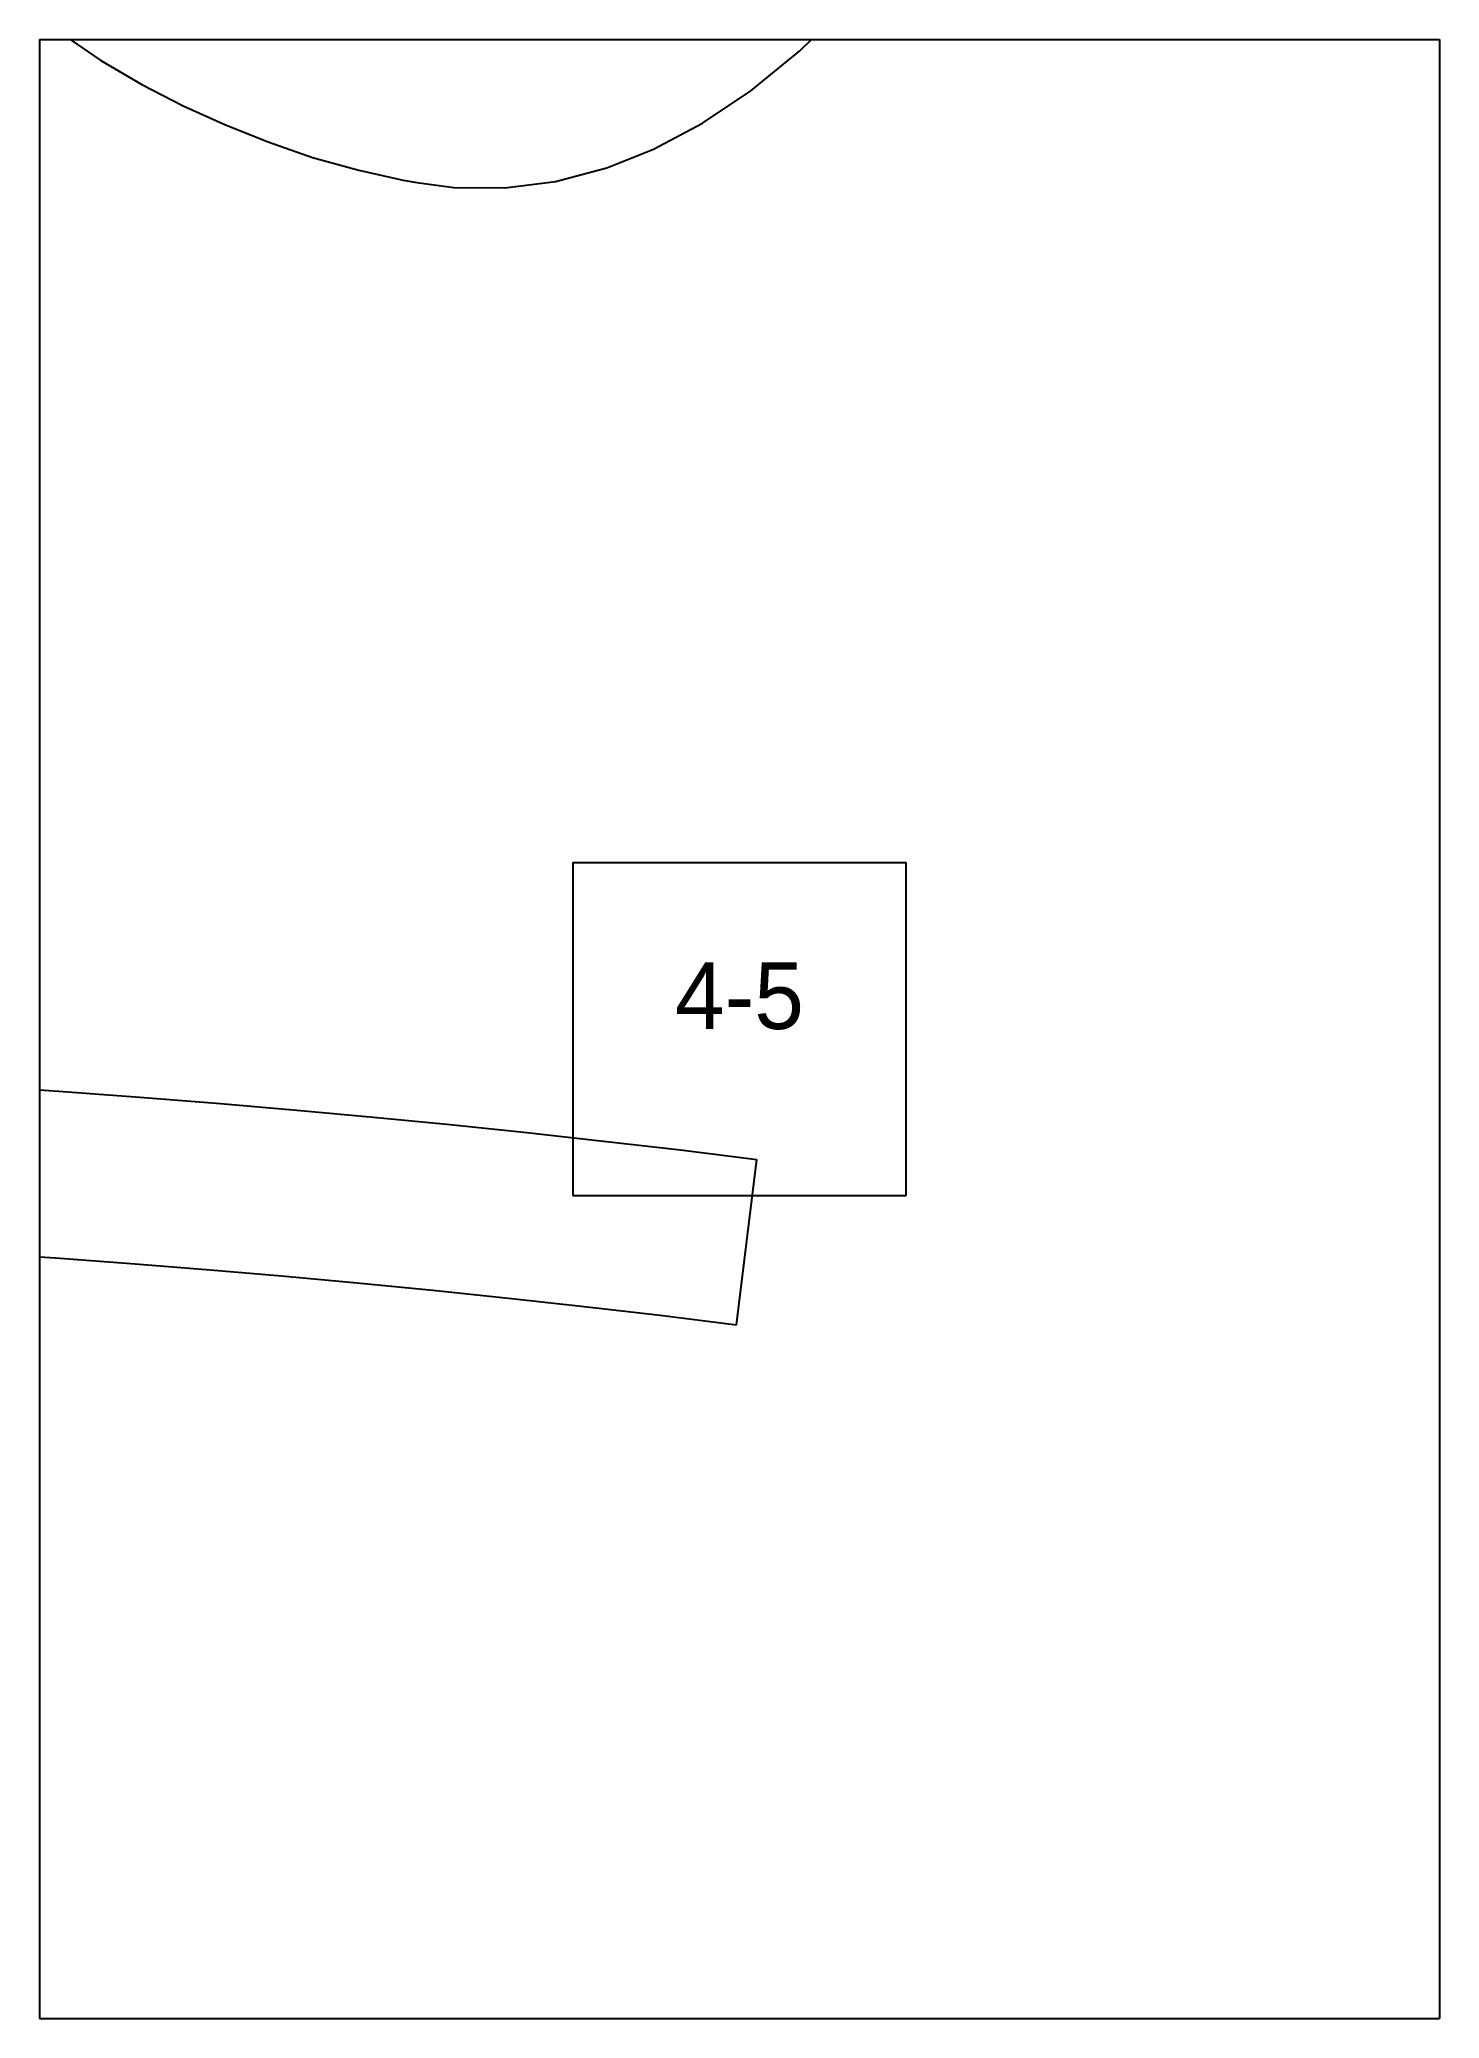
# Paper-space layout 'Plan 4-5' of a CAD drawing. Header units: metres, sheet in millimetres. Extents: x 0 to 210, y 0 to 297.
# The model-space entities are those that its viewports show. They can reach past a viewport. Long polylines and large blocks are cut down to what shows.
import ezdxf
from ezdxf.enums import TextEntityAlignment as Align

# ---------------------------------------------------------------- set-up
doc = ezdxf.new("R2010")
doc.units = ezdxf.units.M
for name, color, linetype in [('default', 7, 'Continuous'), ('TEXTLAYER', 7, 'Continuous'), ('VIEWPORTS', 7, 'Continuous')]:
    doc.layers.add(name, color=color, linetype=linetype)

msp = doc.modelspace()

# ---------------------------------------------------------------- linework, layer by layer
at = {"color": 9}
for p, q in [((840, -594), (840, -891)), ((840, -594), (840, -891)), ((1050, -594), (1050, -891)), ((630, -891), (840, -891)), ((630, -891), (840, -891)), ((840, -891), (1050, -891)), ((840, -891), (840, -1188)), ((840, -891), (1050, -891)), ((840, -891), (840, -1188)), ((1050, -891), (1050, -1188)), ((920, -1014.5), (970, -1014.5)), ((920, -1014.5), (920, -1064.5)), ((970, -1064.5), (970, -1014.5)), ((920, -1064.5), (970, -1064.5)), ((630, -1188), (840, -1188)), ((630, -1188), (840, -1188)), ((840, -1188), (1050, -1188)), ((840, -1188), (840, -1485)), ((840, -1188), (1050, -1188)), ((840, -1188), (840, -1485)), ((1050, -1188), (1050, -1485))]:
    msp.add_line(p, q, dxfattribs=at)
at = {"layer": 'default', "color": 7, "linetype": 'Continuous'}
for p, q in [((837.52, -885.5), (843.24, -890.09)), ((954.05, -892.71), (961.71, -885.31)), ((843.24, -890.09), (849.2, -894.13)), ((946.71, -898.69), (954.05, -892.71)), ((849.2, -894.13), (855.33, -897.72)), ((855.33, -897.72), (861.55, -900.92)), ((939.46, -903.55), (946.71, -898.69)), ((861.55, -900.92), (867.88, -903.78)), ((867.88, -903.78), (874.29, -906.35)), ((932.12, -907.45), (939.46, -903.55)), ((874.29, -906.35), (880.93, -908.71)), ((880.93, -908.71), (887.87, -910.61)), ((925.09, -910.24), (932.12, -907.45)), ((887.87, -910.61), (894.54, -912.1)), ((917.42, -912.28), (925.09, -910.24)), ((894.54, -912.1), (896.57, -912.44)), ((896.57, -912.44), (902.15, -913.19)), ((902.15, -913.19), (909.78, -913.25)), ((909.78, -913.25), (917.42, -912.28)), ((832.8, -1048.14), (844.23, -1048.92)), ((844.23, -1048.92), (855.67, -1049.76)), ((855.67, -1049.76), (867.13, -1050.68)), ((867.13, -1050.68), (878.6, -1051.66)), ((878.6, -1051.66), (890.08, -1052.72)), ((890.08, -1052.72), (901.58, -1053.85)), ((901.58, -1053.85), (913.08, -1055.05)), ((913.08, -1055.05), (924.6, -1056.32)), ((924.6, -1056.32), (936.13, -1057.66)), ((936.13, -1057.66), (947.6, -1059.07)), ((944.56, -1083.88), (947.6, -1059.07)), ((831.1, -1073.08), (842.39, -1073.85)), ((842.39, -1073.85), (853.68, -1074.68)), ((853.68, -1074.68), (864.99, -1075.59)), ((864.99, -1075.59), (876.31, -1076.56)), ((876.31, -1076.56), (887.64, -1077.6)), ((887.64, -1077.6), (898.99, -1078.71)), ((898.99, -1078.71), (910.34, -1079.9)), ((910.34, -1079.9), (921.71, -1081.15)), ((921.71, -1081.15), (933.09, -1082.47)), ((933.09, -1082.47), (944.56, -1083.88))]:
    msp.add_line(p, q, dxfattribs=at)

# ---------------------------------------------------------------- texts
at = {"layer": 'TEXTLAYER', "color": 1}
msp.add_text('4-5', height=10, dxfattribs=at).set_placement((945, -1039.5), align=Align.CENTER)

psp = doc.layouts.new('Plan 4-5')

# ---------------------------------------------------------------- viewports
at = {"layer": 'VIEWPORTS'}
psp.add_viewport(center=(105, 148.5), size=(210, 297), view_center_point=(945, -1039.5), view_height=297, dxfattribs=at)

doc.saveas('drawing.dxf')
